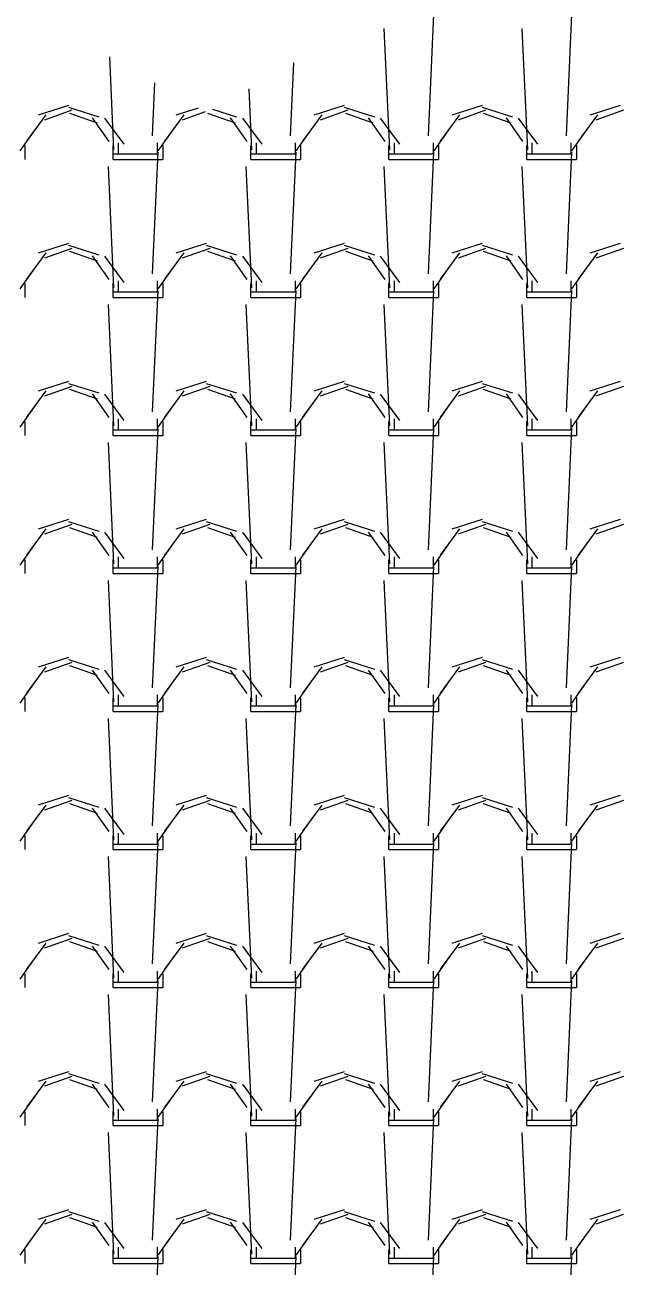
# Model space of a CAD drawing. Header units: millimetres. Extents: x 3923 to 4007, y 744 to 863.
# Drawn here: x 3933.855 to 3934.943, y 830.919 to 833.187 of the extents above; entities that cross this region are included whole.
import ezdxf

# ---------------------------------------------------------------- set-up
doc = ezdxf.new("R2010")
doc.units = ezdxf.units.MM
doc.layers.add('-HIDRO', color=8, linetype='Continuous')

msp = doc.modelspace()

# ---------------------------------------------------------------- linework, layer by layer
at = {"layer": '-HIDRO', "linetype": 'Continuous'}
for p, q in [((3934.593, 832.9848), (3934.6031, 833.2065)), ((3934.845, 832.9848), (3934.8551, 833.2065)), ((3934.5223, 832.9591), (3934.5122, 833.1808)), ((3934.7743, 832.9591), (3934.7642, 833.1808)), ((3934.0183, 832.9591), (3934.0106, 833.1289)), ((3934.341, 832.9848), (3934.347, 833.1177)), ((3934.089, 832.9848), (3934.0933, 833.0811)), ((3934.2703, 832.9591), (3934.2652, 833.0705)), ((3933.935, 833.0401), (3933.8796, 833.0224)), ((3933.9911, 833.0185), (3933.9356, 833.0361)), ((3934.1724, 833.0354), (3934.1316, 833.0224)), ((3934.2431, 833.0185), (3934.1993, 833.0324)), ((3934.4391, 833.0401), (3934.3836, 833.0224)), ((3934.4951, 833.0185), (3934.4396, 833.0361)), ((3934.6911, 833.0401), (3934.6356, 833.0224)), ((3934.7471, 833.0185), (3934.6916, 833.0361)), ((3934.9431, 833.0401), (3934.8876, 833.0224)), ((3933.8939, 833.0229), (3933.8586, 832.975)), ((3933.9415, 833.0312), (3933.8911, 833.0135)), ((3933.9882, 833.0076), (3933.9378, 833.0252)), ((3934.0097, 832.9745), (3933.9794, 833.0173)), ((3934.0369, 832.9691), (3934.0016, 833.017)), ((3934.1459, 833.0229), (3934.1106, 832.975)), ((3934.185, 833.0282), (3934.1431, 833.0135)), ((3934.2402, 833.0076), (3934.1898, 833.0252)), ((3934.2617, 832.9745), (3934.2314, 833.0173)), ((3934.2889, 832.9691), (3934.2536, 833.017)), ((3934.3979, 833.0229), (3934.3626, 832.975)), ((3934.4455, 833.0312), (3934.3951, 833.0135)), ((3934.4922, 833.0076), (3934.4418, 833.0252)), ((3934.5137, 832.9745), (3934.4834, 833.0173)), ((3934.5409, 832.9691), (3934.5056, 833.017)), ((3934.6499, 833.0229), (3934.6146, 832.975)), ((3934.6975, 833.0312), (3934.6471, 833.0135)), ((3934.7442, 833.0076), (3934.6938, 833.0252)), ((3934.7657, 832.9745), (3934.7354, 833.0173)), ((3934.7929, 832.9691), (3934.7576, 833.017)), ((3934.9019, 833.0229), (3934.8666, 832.975)), ((3934.9495, 833.0312), (3934.8991, 833.0135)), ((3933.8769, 832.9999), (3933.8466, 832.957)), ((3934.1289, 832.9999), (3934.0986, 832.957)), ((3934.3809, 832.9999), (3934.3506, 832.957)), ((3934.6329, 832.9999), (3934.6026, 832.957)), ((3934.8849, 832.9999), (3934.8546, 832.957)), ((3933.8554, 832.9668), (3933.8554, 832.9416)), ((3934.0167, 832.9416), (3934.0167, 832.9668)), ((3934.0268, 832.9517), (3934.0268, 832.9718)), ((3934.0974, 832.9718), (3934.0974, 832.9517)), ((3934.1074, 832.9668), (3934.1074, 832.9416)), ((3934.2687, 832.9416), (3934.2687, 832.9668)), ((3934.2788, 832.9517), (3934.2788, 832.9718)), ((3934.3494, 832.9718), (3934.3494, 832.9517)), ((3934.3594, 832.9668), (3934.3594, 832.9416)), ((3934.5207, 832.9416), (3934.5207, 832.9668)), ((3934.5308, 832.9517), (3934.5308, 832.9718)), ((3934.6014, 832.9718), (3934.6014, 832.9517)), ((3934.6114, 832.9668), (3934.6114, 832.9416)), ((3934.7727, 832.9416), (3934.7727, 832.9668)), ((3934.7828, 832.9517), (3934.7828, 832.9718)), ((3934.8534, 832.9718), (3934.8534, 832.9517)), ((3934.8634, 832.9668), (3934.8634, 832.9416)), ((3934.0167, 832.9517), (3934.0268, 832.9517)), ((3934.0167, 832.9416), (3934.0268, 832.9416)), ((3934.0268, 832.9517), (3934.0974, 832.9517)), ((3934.0268, 832.9416), (3934.1074, 832.9416)), ((3934.089, 832.7328), (3934.0991, 832.9545)), ((3934.2687, 832.9517), (3934.2788, 832.9517)), ((3934.2687, 832.9416), (3934.2788, 832.9416)), ((3934.2788, 832.9517), (3934.3494, 832.9517)), ((3934.2788, 832.9416), (3934.3594, 832.9416)), ((3934.341, 832.7328), (3934.3511, 832.9545)), ((3934.5207, 832.9517), (3934.5308, 832.9517)), ((3934.5207, 832.9416), (3934.5308, 832.9416)), ((3934.5308, 832.9517), (3934.6014, 832.9517)), ((3934.5308, 832.9416), (3934.6114, 832.9416)), ((3934.593, 832.7328), (3934.6031, 832.9545)), ((3934.7727, 832.9517), (3934.7828, 832.9517)), ((3934.7727, 832.9416), (3934.7828, 832.9416)), ((3934.7828, 832.9517), (3934.8534, 832.9517)), ((3934.7828, 832.9416), (3934.8634, 832.9416)), ((3934.845, 832.7328), (3934.8551, 832.9545)), ((3934.0183, 832.7071), (3934.0082, 832.9288)), ((3934.2703, 832.7071), (3934.2602, 832.9288)), ((3934.5223, 832.7071), (3934.5122, 832.9288)), ((3934.7743, 832.7071), (3934.7642, 832.9288)), ((3933.935, 832.7881), (3933.8796, 832.7704)), ((3933.9911, 832.7665), (3933.9356, 832.7841)), ((3934.1871, 832.7881), (3934.1316, 832.7704)), ((3934.2431, 832.7665), (3934.1876, 832.7841)), ((3934.4391, 832.7881), (3934.3836, 832.7704)), ((3934.4951, 832.7665), (3934.4396, 832.7841)), ((3934.6911, 832.7881), (3934.6356, 832.7704)), ((3934.7471, 832.7665), (3934.6916, 832.7841)), ((3934.9431, 832.7881), (3934.8876, 832.7704)), ((3933.8939, 832.7709), (3933.8586, 832.723)), ((3933.9415, 832.7792), (3933.8911, 832.7615)), ((3933.9882, 832.7556), (3933.9378, 832.7732)), ((3934.0097, 832.7225), (3933.9794, 832.7653)), ((3934.0369, 832.7171), (3934.0016, 832.765)), ((3934.1459, 832.7709), (3934.1106, 832.723)), ((3934.1935, 832.7792), (3934.1431, 832.7615)), ((3934.2402, 832.7556), (3934.1898, 832.7732)), ((3934.2617, 832.7225), (3934.2314, 832.7653)), ((3934.2889, 832.7171), (3934.2536, 832.765)), ((3934.3979, 832.7709), (3934.3626, 832.723)), ((3934.4455, 832.7792), (3934.3951, 832.7615)), ((3934.4922, 832.7556), (3934.4418, 832.7732)), ((3934.5137, 832.7225), (3934.4834, 832.7653)), ((3934.5409, 832.7171), (3934.5056, 832.765)), ((3934.6499, 832.7709), (3934.6146, 832.723)), ((3934.6975, 832.7792), (3934.6471, 832.7615)), ((3934.7442, 832.7556), (3934.6938, 832.7732)), ((3934.7657, 832.7225), (3934.7354, 832.7653)), ((3934.7929, 832.7171), (3934.7576, 832.765)), ((3934.9019, 832.7709), (3934.8666, 832.723)), ((3934.9495, 832.7792), (3934.8991, 832.7615)), ((3933.8769, 832.7479), (3933.8466, 832.705)), ((3934.1289, 832.7479), (3934.0986, 832.705)), ((3934.3809, 832.7479), (3934.3506, 832.705)), ((3934.6329, 832.7479), (3934.6026, 832.705)), ((3934.8849, 832.7479), (3934.8546, 832.705)), ((3933.8554, 832.7148), (3933.8554, 832.6896)), ((3934.0167, 832.6896), (3934.0167, 832.7148)), ((3934.0268, 832.6997), (3934.0268, 832.7198)), ((3934.0974, 832.7198), (3934.0974, 832.6997)), ((3934.1074, 832.7148), (3934.1074, 832.6896)), ((3934.2687, 832.6896), (3934.2687, 832.7148)), ((3934.2788, 832.6997), (3934.2788, 832.7198)), ((3934.3494, 832.7198), (3934.3494, 832.6997)), ((3934.3594, 832.7148), (3934.3594, 832.6896)), ((3934.5207, 832.6896), (3934.5207, 832.7148)), ((3934.5308, 832.6997), (3934.5308, 832.7198)), ((3934.6014, 832.7198), (3934.6014, 832.6997)), ((3934.6114, 832.7148), (3934.6114, 832.6896)), ((3934.7727, 832.6896), (3934.7727, 832.7148)), ((3934.7828, 832.6997), (3934.7828, 832.7198)), ((3934.8534, 832.7198), (3934.8534, 832.6997)), ((3934.8634, 832.7148), (3934.8634, 832.6896)), ((3934.0167, 832.6997), (3934.0268, 832.6997)), ((3934.0268, 832.6997), (3934.0974, 832.6997)), ((3934.089, 832.4808), (3934.0991, 832.7025)), ((3934.2687, 832.6997), (3934.2788, 832.6997)), ((3934.2788, 832.6997), (3934.3494, 832.6997)), ((3934.341, 832.4808), (3934.3511, 832.7025)), ((3934.5207, 832.6997), (3934.5308, 832.6997)), ((3934.5308, 832.6997), (3934.6014, 832.6997)), ((3934.593, 832.4808), (3934.6031, 832.7025)), ((3934.7727, 832.6997), (3934.7828, 832.6997)), ((3934.7828, 832.6997), (3934.8534, 832.6997)), ((3934.845, 832.4808), (3934.8551, 832.7025)), ((3934.0183, 832.4551), (3934.0082, 832.6768)), ((3934.0167, 832.6896), (3934.0268, 832.6896)), ((3934.0268, 832.6896), (3934.1074, 832.6896)), ((3934.2703, 832.4551), (3934.2602, 832.6768)), ((3934.2687, 832.6896), (3934.2788, 832.6896)), ((3934.2788, 832.6896), (3934.3594, 832.6896)), ((3934.5223, 832.4551), (3934.5122, 832.6768)), ((3934.5207, 832.6896), (3934.5308, 832.6896)), ((3934.5308, 832.6896), (3934.6114, 832.6896)), ((3934.7743, 832.4551), (3934.7642, 832.6768)), ((3934.7727, 832.6896), (3934.7828, 832.6896)), ((3934.7828, 832.6896), (3934.8634, 832.6896)), ((3933.935, 832.5361), (3933.8796, 832.5184)), ((3934.1871, 832.5361), (3934.1316, 832.5184)), ((3934.4391, 832.5361), (3934.3836, 832.5184)), ((3934.6911, 832.5361), (3934.6356, 832.5184)), ((3934.9431, 832.5361), (3934.8876, 832.5184)), ((3933.8939, 832.5189), (3933.8586, 832.471)), ((3933.9415, 832.5272), (3933.8911, 832.5095)), ((3933.9911, 832.5145), (3933.9356, 832.5321)), ((3933.9882, 832.5036), (3933.9378, 832.5212)), ((3934.0097, 832.4705), (3933.9794, 832.5133)), ((3934.0369, 832.4651), (3934.0016, 832.513)), ((3934.1459, 832.5189), (3934.1106, 832.471)), ((3934.1935, 832.5272), (3934.1431, 832.5095)), ((3934.2431, 832.5145), (3934.1876, 832.5321)), ((3934.2402, 832.5036), (3934.1898, 832.5212)), ((3934.2617, 832.4705), (3934.2314, 832.5133)), ((3934.2889, 832.4651), (3934.2536, 832.513)), ((3934.3979, 832.5189), (3934.3626, 832.471)), ((3934.4455, 832.5272), (3934.3951, 832.5095)), ((3934.4951, 832.5145), (3934.4396, 832.5321)), ((3934.4922, 832.5036), (3934.4418, 832.5212)), ((3934.5137, 832.4705), (3934.4834, 832.5133)), ((3934.5409, 832.4651), (3934.5056, 832.513)), ((3934.6499, 832.5189), (3934.6146, 832.471)), ((3934.6975, 832.5272), (3934.6471, 832.5095)), ((3934.7471, 832.5145), (3934.6916, 832.5321)), ((3934.7442, 832.5036), (3934.6938, 832.5212)), ((3934.7657, 832.4705), (3934.7354, 832.5133)), ((3934.7929, 832.4651), (3934.7576, 832.513)), ((3934.9019, 832.5189), (3934.8666, 832.471)), ((3934.9495, 832.5272), (3934.8991, 832.5095)), ((3933.8769, 832.4959), (3933.8466, 832.453)), ((3934.1289, 832.4959), (3934.0986, 832.453)), ((3934.3809, 832.4959), (3934.3506, 832.453)), ((3934.6329, 832.4959), (3934.6026, 832.453)), ((3934.8849, 832.4959), (3934.8546, 832.453)), ((3934.0268, 832.4477), (3934.0268, 832.4678)), ((3934.0974, 832.4678), (3934.0974, 832.4477)), ((3934.2788, 832.4477), (3934.2788, 832.4678)), ((3934.3494, 832.4678), (3934.3494, 832.4477)), ((3934.5308, 832.4477), (3934.5308, 832.4678)), ((3934.6014, 832.4678), (3934.6014, 832.4477)), ((3934.7828, 832.4477), (3934.7828, 832.4678)), ((3934.8534, 832.4678), (3934.8534, 832.4477)), ((3933.8554, 832.4628), (3933.8554, 832.4376)), ((3934.0167, 832.4376), (3934.0167, 832.4628)), ((3934.0167, 832.4477), (3934.0268, 832.4477)), ((3934.0268, 832.4477), (3934.0974, 832.4477)), ((3934.089, 832.2288), (3934.0991, 832.4505)), ((3934.1074, 832.4628), (3934.1074, 832.4376)), ((3934.2687, 832.4376), (3934.2687, 832.4628)), ((3934.2687, 832.4477), (3934.2788, 832.4477)), ((3934.2788, 832.4477), (3934.3494, 832.4477)), ((3934.341, 832.2288), (3934.3511, 832.4505)), ((3934.3594, 832.4628), (3934.3594, 832.4376)), ((3934.5207, 832.4376), (3934.5207, 832.4628)), ((3934.5207, 832.4477), (3934.5308, 832.4477)), ((3934.5308, 832.4477), (3934.6014, 832.4477)), ((3934.593, 832.2288), (3934.6031, 832.4505)), ((3934.6114, 832.4628), (3934.6114, 832.4376)), ((3934.7727, 832.4376), (3934.7727, 832.4628)), ((3934.7727, 832.4477), (3934.7828, 832.4477)), ((3934.7828, 832.4477), (3934.8534, 832.4477)), ((3934.845, 832.2288), (3934.8551, 832.4505)), ((3934.8634, 832.4628), (3934.8634, 832.4376)), ((3934.0183, 832.2031), (3934.0082, 832.4248)), ((3934.0167, 832.4376), (3934.0268, 832.4376)), ((3934.0268, 832.4376), (3934.1074, 832.4376)), ((3934.2703, 832.2031), (3934.2602, 832.4248)), ((3934.2687, 832.4376), (3934.2788, 832.4376)), ((3934.2788, 832.4376), (3934.3594, 832.4376)), ((3934.5223, 832.2031), (3934.5122, 832.4248)), ((3934.5207, 832.4376), (3934.5308, 832.4376)), ((3934.5308, 832.4376), (3934.6114, 832.4376)), ((3934.7743, 832.2031), (3934.7642, 832.4248)), ((3934.7727, 832.4376), (3934.7828, 832.4376)), ((3934.7828, 832.4376), (3934.8634, 832.4376)), ((3933.935, 832.2841), (3933.8796, 832.2664)), ((3934.1871, 832.2841), (3934.1316, 832.2664)), ((3934.4391, 832.2841), (3934.3836, 832.2664)), ((3934.6911, 832.2841), (3934.6356, 832.2664)), ((3934.9431, 832.2841), (3934.8876, 832.2664)), ((3933.8939, 832.2669), (3933.8586, 832.219)), ((3933.9415, 832.2752), (3933.8911, 832.2575)), ((3933.9911, 832.2625), (3933.9356, 832.2801)), ((3933.9882, 832.2516), (3933.9378, 832.2692)), ((3934.0097, 832.2185), (3933.9794, 832.2613)), ((3934.1459, 832.2669), (3934.1106, 832.219)), ((3934.1935, 832.2752), (3934.1431, 832.2575)), ((3934.2431, 832.2625), (3934.1876, 832.2801)), ((3934.2402, 832.2516), (3934.1898, 832.2692)), ((3934.2617, 832.2185), (3934.2314, 832.2613)), ((3934.3979, 832.2669), (3934.3626, 832.219)), ((3934.4455, 832.2752), (3934.3951, 832.2575)), ((3934.4951, 832.2625), (3934.4396, 832.2801)), ((3934.4922, 832.2516), (3934.4418, 832.2692)), ((3934.5137, 832.2185), (3934.4834, 832.2613)), ((3934.6499, 832.2669), (3934.6146, 832.219)), ((3934.6975, 832.2752), (3934.6471, 832.2575)), ((3934.7471, 832.2625), (3934.6916, 832.2801)), ((3934.7442, 832.2516), (3934.6938, 832.2692)), ((3934.7657, 832.2185), (3934.7354, 832.2613)), ((3934.9019, 832.2669), (3934.8666, 832.219)), ((3934.9495, 832.2752), (3934.8991, 832.2575)), ((3933.8769, 832.2439), (3933.8466, 832.201)), ((3934.0369, 832.2131), (3934.0016, 832.261)), ((3934.1289, 832.2439), (3934.0986, 832.201)), ((3934.2889, 832.2131), (3934.2536, 832.261)), ((3934.3809, 832.2439), (3934.3506, 832.201)), ((3934.5409, 832.2131), (3934.5056, 832.261)), ((3934.6329, 832.2439), (3934.6026, 832.201)), ((3934.7929, 832.2131), (3934.7576, 832.261)), ((3934.8849, 832.2439), (3934.8546, 832.201)), ((3934.0268, 832.1957), (3934.0268, 832.2158)), ((3934.0974, 832.2158), (3934.0974, 832.1957)), ((3934.2788, 832.1957), (3934.2788, 832.2158)), ((3934.3494, 832.2158), (3934.3494, 832.1957)), ((3934.5308, 832.1957), (3934.5308, 832.2158)), ((3934.6014, 832.2158), (3934.6014, 832.1957)), ((3934.7828, 832.1957), (3934.7828, 832.2158)), ((3934.8534, 832.2158), (3934.8534, 832.1957)), ((3933.8554, 832.2108), (3933.8554, 832.1856)), ((3934.0167, 832.1856), (3934.0167, 832.2108)), ((3934.0167, 832.1957), (3934.0268, 832.1957)), ((3934.0268, 832.1957), (3934.0974, 832.1957)), ((3934.089, 831.9768), (3934.0991, 832.1985)), ((3934.1074, 832.2108), (3934.1074, 832.1856)), ((3934.2687, 832.1856), (3934.2687, 832.2108)), ((3934.2687, 832.1957), (3934.2788, 832.1957)), ((3934.2788, 832.1957), (3934.3494, 832.1957)), ((3934.341, 831.9768), (3934.3511, 832.1985)), ((3934.3594, 832.2108), (3934.3594, 832.1856)), ((3934.5207, 832.1856), (3934.5207, 832.2108)), ((3934.5207, 832.1957), (3934.5308, 832.1957)), ((3934.5308, 832.1957), (3934.6014, 832.1957)), ((3934.593, 831.9768), (3934.6031, 832.1985)), ((3934.6114, 832.2108), (3934.6114, 832.1856)), ((3934.7727, 832.1856), (3934.7727, 832.2108)), ((3934.7727, 832.1957), (3934.7828, 832.1957)), ((3934.7828, 832.1957), (3934.8534, 832.1957)), ((3934.845, 831.9768), (3934.8551, 832.1985)), ((3934.8634, 832.2108), (3934.8634, 832.1856)), ((3934.0183, 831.9511), (3934.0082, 832.1728)), ((3934.0167, 832.1856), (3934.0268, 832.1856)), ((3934.0268, 832.1856), (3934.1074, 832.1856)), ((3934.2703, 831.9511), (3934.2602, 832.1728)), ((3934.2687, 832.1856), (3934.2788, 832.1856)), ((3934.2788, 832.1856), (3934.3594, 832.1856)), ((3934.5223, 831.9511), (3934.5122, 832.1728)), ((3934.5207, 832.1856), (3934.5308, 832.1856)), ((3934.5308, 832.1856), (3934.6114, 832.1856)), ((3934.7743, 831.9511), (3934.7642, 832.1728)), ((3934.7727, 832.1856), (3934.7828, 832.1856)), ((3934.7828, 832.1856), (3934.8634, 832.1856)), ((3933.8939, 832.0149), (3933.8586, 831.967)), ((3933.935, 832.0321), (3933.8796, 832.0144)), ((3933.9415, 832.0232), (3933.8911, 832.0055)), ((3933.9911, 832.0105), (3933.9356, 832.0281)), ((3933.9882, 831.9996), (3933.9378, 832.0172)), ((3934.1459, 832.0149), (3934.1106, 831.967)), ((3934.1871, 832.0321), (3934.1316, 832.0144)), ((3934.1935, 832.0232), (3934.1431, 832.0055)), ((3934.2431, 832.0105), (3934.1876, 832.0281)), ((3934.2402, 831.9996), (3934.1898, 832.0172)), ((3934.3979, 832.0149), (3934.3626, 831.967)), ((3934.4391, 832.0321), (3934.3836, 832.0144)), ((3934.4455, 832.0232), (3934.3951, 832.0055)), ((3934.4951, 832.0105), (3934.4396, 832.0281)), ((3934.4922, 831.9996), (3934.4418, 832.0172)), ((3934.6499, 832.0149), (3934.6146, 831.967)), ((3934.6911, 832.0321), (3934.6356, 832.0144)), ((3934.6975, 832.0232), (3934.6471, 832.0055)), ((3934.7471, 832.0105), (3934.6916, 832.0281)), ((3934.7442, 831.9996), (3934.6938, 832.0172)), ((3934.9019, 832.0149), (3934.8666, 831.967)), ((3934.9431, 832.0321), (3934.8876, 832.0144)), ((3934.9495, 832.0232), (3934.8991, 832.0055)), ((3933.8769, 831.9919), (3933.8466, 831.949)), ((3934.0097, 831.9665), (3933.9794, 832.0093)), ((3934.0369, 831.9611), (3934.0016, 832.009)), ((3934.1289, 831.9919), (3934.0986, 831.949)), ((3934.2617, 831.9665), (3934.2314, 832.0093)), ((3934.2889, 831.9611), (3934.2536, 832.009)), ((3934.3809, 831.9919), (3934.3506, 831.949)), ((3934.5137, 831.9665), (3934.4834, 832.0093)), ((3934.5409, 831.9611), (3934.5056, 832.009)), ((3934.6329, 831.9919), (3934.6026, 831.949)), ((3934.7657, 831.9665), (3934.7354, 832.0093)), ((3934.7929, 831.9611), (3934.7576, 832.009)), ((3934.8849, 831.9919), (3934.8546, 831.949)), ((3933.8554, 831.9588), (3933.8554, 831.9336)), ((3934.0167, 831.9336), (3934.0167, 831.9588)), ((3934.0167, 831.9437), (3934.0268, 831.9437)), ((3934.0268, 831.9437), (3934.0268, 831.9638)), ((3934.0268, 831.9437), (3934.0974, 831.9437)), ((3934.089, 831.7248), (3934.0991, 831.9465)), ((3934.0974, 831.9638), (3934.0974, 831.9437)), ((3934.1074, 831.9588), (3934.1074, 831.9336)), ((3934.2687, 831.9336), (3934.2687, 831.9588)), ((3934.2687, 831.9437), (3934.2788, 831.9437)), ((3934.2788, 831.9437), (3934.2788, 831.9638)), ((3934.2788, 831.9437), (3934.3494, 831.9437)), ((3934.341, 831.7248), (3934.3511, 831.9465)), ((3934.3494, 831.9638), (3934.3494, 831.9437)), ((3934.3594, 831.9588), (3934.3594, 831.9336)), ((3934.5207, 831.9336), (3934.5207, 831.9588)), ((3934.5207, 831.9437), (3934.5308, 831.9437)), ((3934.5308, 831.9437), (3934.5308, 831.9638)), ((3934.5308, 831.9437), (3934.6014, 831.9437)), ((3934.593, 831.7248), (3934.6031, 831.9465)), ((3934.6014, 831.9638), (3934.6014, 831.9437)), ((3934.6114, 831.9588), (3934.6114, 831.9336)), ((3934.7727, 831.9336), (3934.7727, 831.9588)), ((3934.7727, 831.9437), (3934.7828, 831.9437)), ((3934.7828, 831.9437), (3934.7828, 831.9638)), ((3934.7828, 831.9437), (3934.8534, 831.9437)), ((3934.845, 831.7248), (3934.8551, 831.9465)), ((3934.8534, 831.9638), (3934.8534, 831.9437)), ((3934.8634, 831.9588), (3934.8634, 831.9336)), ((3934.0167, 831.9336), (3934.0268, 831.9336)), ((3934.0268, 831.9336), (3934.1074, 831.9336)), ((3934.2687, 831.9336), (3934.2788, 831.9336)), ((3934.2788, 831.9336), (3934.3594, 831.9336)), ((3934.5207, 831.9336), (3934.5308, 831.9336)), ((3934.5308, 831.9336), (3934.6114, 831.9336)), ((3934.7727, 831.9336), (3934.7828, 831.9336)), ((3934.7828, 831.9336), (3934.8634, 831.9336)), ((3934.0183, 831.6991), (3934.0082, 831.9208)), ((3934.2703, 831.6991), (3934.2602, 831.9208)), ((3934.5223, 831.6991), (3934.5122, 831.9208)), ((3934.7743, 831.6991), (3934.7642, 831.9208)), ((3933.8939, 831.7629), (3933.8586, 831.715)), ((3933.935, 831.7801), (3933.8796, 831.7624)), ((3933.9415, 831.7712), (3933.8911, 831.7535)), ((3933.9911, 831.7585), (3933.9356, 831.7761)), ((3933.9883, 831.7476), (3933.9379, 831.7652)), ((3934.1459, 831.7629), (3934.1106, 831.715)), ((3934.1871, 831.7801), (3934.1316, 831.7624)), ((3934.1935, 831.7712), (3934.1431, 831.7535)), ((3934.2431, 831.7585), (3934.1876, 831.7761)), ((3934.2402, 831.7476), (3934.1898, 831.7652)), ((3934.3979, 831.7629), (3934.3626, 831.715)), ((3934.4391, 831.7801), (3934.3836, 831.7624)), ((3934.4455, 831.7712), (3934.3951, 831.7535)), ((3934.4951, 831.7585), (3934.4396, 831.7761)), ((3934.4922, 831.7476), (3934.4418, 831.7652)), ((3934.6499, 831.7629), (3934.6146, 831.715)), ((3934.6911, 831.7801), (3934.6356, 831.7624)), ((3934.6975, 831.7712), (3934.6471, 831.7535)), ((3934.7471, 831.7585), (3934.6916, 831.7761)), ((3934.7442, 831.7476), (3934.6938, 831.7652)), ((3934.9019, 831.7629), (3934.8666, 831.715)), ((3934.9431, 831.7801), (3934.8876, 831.7624)), ((3934.9495, 831.7712), (3934.8991, 831.7535)), ((3933.8769, 831.7399), (3933.8466, 831.697)), ((3934.0097, 831.7145), (3933.9794, 831.7573)), ((3934.0369, 831.7091), (3934.0016, 831.757)), ((3934.1289, 831.7399), (3934.0986, 831.697)), ((3934.2617, 831.7145), (3934.2314, 831.7573)), ((3934.2889, 831.7091), (3934.2536, 831.757)), ((3934.3809, 831.7399), (3934.3506, 831.697)), ((3934.5137, 831.7145), (3934.4834, 831.7573)), ((3934.5409, 831.7091), (3934.5056, 831.757)), ((3934.6329, 831.7399), (3934.6026, 831.697)), ((3934.7657, 831.7145), (3934.7354, 831.7573)), ((3934.7929, 831.7091), (3934.7576, 831.757)), ((3934.8849, 831.7399), (3934.8546, 831.6971)), ((3933.8554, 831.7068), (3933.8554, 831.6816)), ((3934.0167, 831.6816), (3934.0167, 831.7068)), ((3934.0268, 831.6917), (3934.0268, 831.7118)), ((3934.089, 831.4728), (3934.0991, 831.6945)), ((3934.0974, 831.7118), (3934.0974, 831.6917)), ((3934.1074, 831.7068), (3934.1074, 831.6816)), ((3934.2687, 831.6816), (3934.2687, 831.7068)), ((3934.2788, 831.6917), (3934.2788, 831.7118)), ((3934.341, 831.4728), (3934.3511, 831.6945)), ((3934.3494, 831.7118), (3934.3494, 831.6917)), ((3934.3594, 831.7068), (3934.3594, 831.6816)), ((3934.5207, 831.6816), (3934.5207, 831.7068)), ((3934.5308, 831.6917), (3934.5308, 831.7118)), ((3934.593, 831.4728), (3934.6031, 831.6945)), ((3934.6014, 831.7118), (3934.6014, 831.6917)), ((3934.6114, 831.7068), (3934.6114, 831.6816)), ((3934.7727, 831.6816), (3934.7727, 831.7068)), ((3934.7828, 831.6917), (3934.7828, 831.7118)), ((3934.845, 831.4728), (3934.8551, 831.6945)), ((3934.8534, 831.7118), (3934.8534, 831.6917)), ((3934.8634, 831.7068), (3934.8634, 831.6816)), ((3934.0167, 831.6917), (3934.0268, 831.6917)), ((3934.0167, 831.6816), (3934.0268, 831.6816)), ((3934.0268, 831.6917), (3934.0974, 831.6917)), ((3934.0268, 831.6816), (3934.1074, 831.6816)), ((3934.2687, 831.6917), (3934.2788, 831.6917)), ((3934.2687, 831.6816), (3934.2788, 831.6816)), ((3934.2788, 831.6917), (3934.3494, 831.6917)), ((3934.2788, 831.6816), (3934.3594, 831.6816)), ((3934.5207, 831.6917), (3934.5308, 831.6917)), ((3934.5207, 831.6816), (3934.5308, 831.6816)), ((3934.5308, 831.6917), (3934.6014, 831.6917)), ((3934.5308, 831.6816), (3934.6114, 831.6816)), ((3934.7727, 831.6917), (3934.7828, 831.6917)), ((3934.7727, 831.6816), (3934.7828, 831.6816)), ((3934.7828, 831.6917), (3934.8534, 831.6917)), ((3934.7828, 831.6816), (3934.8634, 831.6816)), ((3934.0183, 831.4471), (3934.0082, 831.6688)), ((3934.2703, 831.4471), (3934.2602, 831.6688)), ((3934.5223, 831.4471), (3934.5122, 831.6688)), ((3934.7743, 831.4471), (3934.7642, 831.6688)), ((3933.935, 831.5281), (3933.8796, 831.5104)), ((3933.9415, 831.5192), (3933.8911, 831.5015)), ((3933.9911, 831.5065), (3933.9356, 831.5241)), ((3933.9883, 831.4956), (3933.9379, 831.5132)), ((3934.1871, 831.5281), (3934.1316, 831.5104)), ((3934.1935, 831.5192), (3934.1431, 831.5015)), ((3934.2431, 831.5065), (3934.1876, 831.5241)), ((3934.2403, 831.4956), (3934.1899, 831.5132)), ((3934.4391, 831.5281), (3934.3836, 831.5104)), ((3934.4455, 831.5192), (3934.3951, 831.5015)), ((3934.4951, 831.5065), (3934.4396, 831.5241)), ((3934.4923, 831.4956), (3934.4419, 831.5132)), ((3934.6911, 831.5281), (3934.6356, 831.5104)), ((3934.6975, 831.5192), (3934.6471, 831.5015)), ((3934.7471, 831.5065), (3934.6916, 831.5241)), ((3934.7443, 831.4956), (3934.6939, 831.5132)), ((3934.9431, 831.5281), (3934.8876, 831.5104)), ((3934.9495, 831.5192), (3934.8991, 831.5015)), ((3933.8939, 831.5109), (3933.8586, 831.463)), ((3934.0097, 831.4625), (3933.9794, 831.5053)), ((3934.0369, 831.4571), (3934.0016, 831.505)), ((3934.1459, 831.5109), (3934.1106, 831.463)), ((3934.2617, 831.4625), (3934.2314, 831.5053)), ((3934.2889, 831.4571), (3934.2536, 831.505)), ((3934.3979, 831.5109), (3934.3626, 831.463)), ((3934.5137, 831.4625), (3934.4834, 831.5053)), ((3934.5409, 831.4571), (3934.5056, 831.505)), ((3934.6499, 831.5109), (3934.6146, 831.463)), ((3934.7657, 831.4625), (3934.7354, 831.5053)), ((3934.7929, 831.4571), (3934.7576, 831.505)), ((3934.9019, 831.5109), (3934.8666, 831.463)), ((3933.8769, 831.4879), (3933.8466, 831.445)), ((3934.1289, 831.4879), (3934.0986, 831.445)), ((3934.3809, 831.4879), (3934.3506, 831.445)), ((3934.6329, 831.4879), (3934.6026, 831.445)), ((3934.8849, 831.4879), (3934.8546, 831.4451)), ((3933.8554, 831.4548), (3933.8554, 831.4296)), ((3934.0167, 831.4296), (3934.0167, 831.4548)), ((3934.0268, 831.4397), (3934.0268, 831.4598)), ((3934.0974, 831.4598), (3934.0974, 831.4397)), ((3934.1074, 831.4548), (3934.1074, 831.4296)), ((3934.2687, 831.4296), (3934.2687, 831.4548)), ((3934.2788, 831.4397), (3934.2788, 831.4598)), ((3934.3494, 831.4598), (3934.3494, 831.4397)), ((3934.3594, 831.4548), (3934.3594, 831.4296)), ((3934.5207, 831.4296), (3934.5207, 831.4548)), ((3934.5308, 831.4397), (3934.5308, 831.4598)), ((3934.6014, 831.4598), (3934.6014, 831.4397)), ((3934.6114, 831.4548), (3934.6114, 831.4296)), ((3934.7727, 831.4296), (3934.7727, 831.4548)), ((3934.7828, 831.4397), (3934.7828, 831.4598)), ((3934.8534, 831.4598), (3934.8534, 831.4397)), ((3934.8634, 831.4548), (3934.8634, 831.4296)), ((3934.0167, 831.4397), (3934.0268, 831.4397)), ((3934.0167, 831.4296), (3934.0268, 831.4296)), ((3934.0268, 831.4397), (3934.0974, 831.4397)), ((3934.0268, 831.4296), (3934.1074, 831.4296)), ((3934.089, 831.2208), (3934.0991, 831.4425)), ((3934.2687, 831.4397), (3934.2788, 831.4397)), ((3934.2687, 831.4296), (3934.2788, 831.4296)), ((3934.2788, 831.4397), (3934.3494, 831.4397)), ((3934.2788, 831.4296), (3934.3594, 831.4296)), ((3934.341, 831.2208), (3934.3511, 831.4425)), ((3934.5207, 831.4397), (3934.5308, 831.4397)), ((3934.5207, 831.4296), (3934.5308, 831.4296)), ((3934.5308, 831.4397), (3934.6014, 831.4397)), ((3934.5308, 831.4296), (3934.6114, 831.4296)), ((3934.593, 831.2208), (3934.6031, 831.4425)), ((3934.7727, 831.4397), (3934.7828, 831.4397)), ((3934.7727, 831.4296), (3934.7828, 831.4296)), ((3934.7828, 831.4397), (3934.8534, 831.4397)), ((3934.7828, 831.4296), (3934.8634, 831.4296)), ((3934.845, 831.2208), (3934.8551, 831.4425)), ((3934.0183, 831.1951), (3934.0082, 831.4168)), ((3934.2703, 831.1951), (3934.2602, 831.4168)), ((3934.5223, 831.1951), (3934.5122, 831.4168)), ((3934.7743, 831.1951), (3934.7642, 831.4168)), ((3933.935, 831.2761), (3933.8796, 831.2584)), ((3933.9415, 831.2672), (3933.8911, 831.2495)), ((3933.9911, 831.2545), (3933.9356, 831.2721)), ((3934.1871, 831.2761), (3934.1316, 831.2584)), ((3934.1935, 831.2672), (3934.1431, 831.2495)), ((3934.2431, 831.2545), (3934.1876, 831.2721)), ((3934.4391, 831.2761), (3934.3836, 831.2584)), ((3934.4455, 831.2672), (3934.3951, 831.2495)), ((3934.4951, 831.2545), (3934.4396, 831.2721)), ((3934.6911, 831.2761), (3934.6356, 831.2584)), ((3934.6975, 831.2672), (3934.6471, 831.2495)), ((3934.7471, 831.2545), (3934.6916, 831.2721)), ((3934.9431, 831.2761), (3934.8876, 831.2584)), ((3934.9495, 831.2672), (3934.8991, 831.2495)), ((3933.8939, 831.2589), (3933.8586, 831.211)), ((3933.9883, 831.2436), (3933.9379, 831.2612)), ((3934.0097, 831.2105), (3933.9794, 831.2533)), ((3934.0369, 831.2051), (3934.0016, 831.253)), ((3934.1459, 831.2589), (3934.1106, 831.211)), ((3934.2403, 831.2436), (3934.1899, 831.2612)), ((3934.2617, 831.2105), (3934.2314, 831.2533)), ((3934.2889, 831.2051), (3934.2536, 831.253)), ((3934.3979, 831.2589), (3934.3626, 831.211)), ((3934.4923, 831.2436), (3934.4419, 831.2612)), ((3934.5137, 831.2105), (3934.4834, 831.2533)), ((3934.5409, 831.2051), (3934.5056, 831.253)), ((3934.6499, 831.2589), (3934.6146, 831.211)), ((3934.7443, 831.2436), (3934.6939, 831.2612)), ((3934.7657, 831.2105), (3934.7354, 831.2533)), ((3934.7929, 831.2051), (3934.7576, 831.253)), ((3934.9019, 831.2589), (3934.8666, 831.211)), ((3933.8769, 831.2359), (3933.8466, 831.193)), ((3934.1289, 831.2359), (3934.0986, 831.193)), ((3934.3809, 831.2359), (3934.3506, 831.193)), ((3934.6329, 831.2359), (3934.6026, 831.1931)), ((3934.8849, 831.2359), (3934.8546, 831.1931)), ((3933.8554, 831.2028), (3933.8554, 831.1776)), ((3934.0167, 831.1776), (3934.0167, 831.2028)), ((3934.0268, 831.1877), (3934.0268, 831.2078)), ((3934.0974, 831.2078), (3934.0974, 831.1877)), ((3934.1074, 831.2028), (3934.1074, 831.1776)), ((3934.2687, 831.1776), (3934.2687, 831.2028)), ((3934.2788, 831.1877), (3934.2788, 831.2078)), ((3934.3494, 831.2078), (3934.3494, 831.1877)), ((3934.3594, 831.2028), (3934.3594, 831.1776)), ((3934.5207, 831.1776), (3934.5207, 831.2028)), ((3934.5308, 831.1877), (3934.5308, 831.2078)), ((3934.6014, 831.2078), (3934.6014, 831.1877)), ((3934.6114, 831.2028), (3934.6114, 831.1776)), ((3934.7727, 831.1776), (3934.7727, 831.2028)), ((3934.7828, 831.1877), (3934.7828, 831.2078)), ((3934.8534, 831.2078), (3934.8534, 831.1877)), ((3934.8634, 831.2028), (3934.8634, 831.1776)), ((3934.0167, 831.1877), (3934.0268, 831.1877)), ((3934.0167, 831.1776), (3934.0268, 831.1776)), ((3934.0268, 831.1877), (3934.0974, 831.1877)), ((3934.0268, 831.1776), (3934.1074, 831.1776)), ((3934.089, 830.9688), (3934.0991, 831.1905)), ((3934.2687, 831.1877), (3934.2788, 831.1877)), ((3934.2687, 831.1776), (3934.2788, 831.1776)), ((3934.2788, 831.1877), (3934.3494, 831.1877)), ((3934.2788, 831.1776), (3934.3594, 831.1776)), ((3934.341, 830.9688), (3934.3511, 831.1905)), ((3934.5207, 831.1877), (3934.5308, 831.1877)), ((3934.5207, 831.1776), (3934.5308, 831.1776)), ((3934.5308, 831.1877), (3934.6014, 831.1877)), ((3934.5308, 831.1776), (3934.6114, 831.1776)), ((3934.593, 830.9688), (3934.6031, 831.1905)), ((3934.7727, 831.1877), (3934.7828, 831.1877)), ((3934.7727, 831.1776), (3934.7828, 831.1776)), ((3934.7828, 831.1877), (3934.8534, 831.1877)), ((3934.7828, 831.1776), (3934.8634, 831.1776)), ((3934.845, 830.9688), (3934.8551, 831.1905)), ((3934.0183, 830.9431), (3934.0082, 831.1648)), ((3934.2703, 830.9431), (3934.2602, 831.1648)), ((3934.5223, 830.9431), (3934.5122, 831.1648)), ((3934.7743, 830.9431), (3934.7642, 831.1648)), ((3933.935, 831.0241), (3933.8796, 831.0064)), ((3933.9415, 831.0152), (3933.8911, 830.9975)), ((3933.9911, 831.0025), (3933.9356, 831.0201)), ((3934.1871, 831.0241), (3934.1316, 831.0064)), ((3934.1935, 831.0152), (3934.1431, 830.9975)), ((3934.2431, 831.0025), (3934.1876, 831.0201)), ((3934.4391, 831.0241), (3934.3836, 831.0064)), ((3934.4455, 831.0152), (3934.3951, 830.9975)), ((3934.4951, 831.0025), (3934.4396, 831.0201)), ((3934.6911, 831.0241), (3934.6356, 831.0064)), ((3934.6975, 831.0152), (3934.6471, 830.9975)), ((3934.7471, 831.0025), (3934.6916, 831.0201)), ((3934.9431, 831.0241), (3934.8876, 831.0064)), ((3934.9495, 831.0152), (3934.8991, 830.9975)), ((3933.8939, 831.0069), (3933.8586, 830.959)), ((3933.9883, 830.9916), (3933.9379, 831.0092)), ((3934.0097, 830.9585), (3933.9794, 831.0013)), ((3934.0369, 830.9531), (3934.0016, 831.001)), ((3934.1459, 831.0069), (3934.1106, 830.959)), ((3934.2403, 830.9916), (3934.1899, 831.0092)), ((3934.2617, 830.9585), (3934.2314, 831.0013)), ((3934.2889, 830.9531), (3934.2536, 831.001)), ((3934.3979, 831.0069), (3934.3626, 830.959)), ((3934.4923, 830.9916), (3934.4419, 831.0092)), ((3934.5137, 830.9585), (3934.4834, 831.0013)), ((3934.5409, 830.9531), (3934.5056, 831.001)), ((3934.6499, 831.0069), (3934.6146, 830.959)), ((3934.7443, 830.9916), (3934.6939, 831.0092)), ((3934.7657, 830.9585), (3934.7354, 831.0013)), ((3934.7929, 830.9531), (3934.7576, 831.001)), ((3934.9019, 831.0069), (3934.8666, 830.959)), ((3933.8769, 830.9839), (3933.8466, 830.941)), ((3934.1289, 830.9839), (3934.0986, 830.941)), ((3934.3809, 830.9839), (3934.3506, 830.9411)), ((3934.6329, 830.9839), (3934.6026, 830.9411)), ((3934.8849, 830.9839), (3934.8546, 830.9411)), ((3933.8554, 830.9508), (3933.8554, 830.9256)), ((3934.0167, 830.9256), (3934.0167, 830.9508)), ((3934.0268, 830.9357), (3934.0268, 830.9558)), ((3934.0974, 830.9558), (3934.0974, 830.9357)), ((3934.1074, 830.9508), (3934.1074, 830.9256)), ((3934.2687, 830.9256), (3934.2687, 830.9508)), ((3934.2788, 830.9357), (3934.2788, 830.9558)), ((3934.3494, 830.9558), (3934.3494, 830.9357)), ((3934.3594, 830.9508), (3934.3594, 830.9256)), ((3934.5207, 830.9256), (3934.5207, 830.9508)), ((3934.5308, 830.9357), (3934.5308, 830.9558)), ((3934.6014, 830.9558), (3934.6014, 830.9357)), ((3934.6114, 830.9508), (3934.6114, 830.9256)), ((3934.7727, 830.9256), (3934.7727, 830.9508)), ((3934.7828, 830.9357), (3934.7828, 830.9558)), ((3934.8534, 830.9558), (3934.8534, 830.9357)), ((3934.8634, 830.9508), (3934.8634, 830.9256)), ((3934.0167, 830.9357), (3934.0268, 830.9357)), ((3934.0167, 830.9256), (3934.0268, 830.9256)), ((3934.0268, 830.9357), (3934.0974, 830.9357)), ((3934.0268, 830.9256), (3934.1074, 830.9256)), ((3934.089, 830.7168), (3934.0991, 830.9385)), ((3934.2687, 830.9357), (3934.2788, 830.9357)), ((3934.2687, 830.9256), (3934.2788, 830.9256)), ((3934.2788, 830.9357), (3934.3494, 830.9357)), ((3934.2788, 830.9256), (3934.3594, 830.9256)), ((3934.341, 830.7168), (3934.3511, 830.9385)), ((3934.5207, 830.9357), (3934.5308, 830.9357)), ((3934.5207, 830.9256), (3934.5308, 830.9256)), ((3934.5308, 830.9357), (3934.6014, 830.9357)), ((3934.5308, 830.9256), (3934.6114, 830.9256)), ((3934.593, 830.7168), (3934.6031, 830.9385)), ((3934.7727, 830.9357), (3934.7828, 830.9357)), ((3934.7727, 830.9256), (3934.7828, 830.9256)), ((3934.7828, 830.9357), (3934.8534, 830.9357)), ((3934.7828, 830.9256), (3934.8634, 830.9256)), ((3934.845, 830.7168), (3934.8551, 830.9385))]:
    msp.add_line(p, q, dxfattribs=at)

doc.saveas('drawing.dxf')
